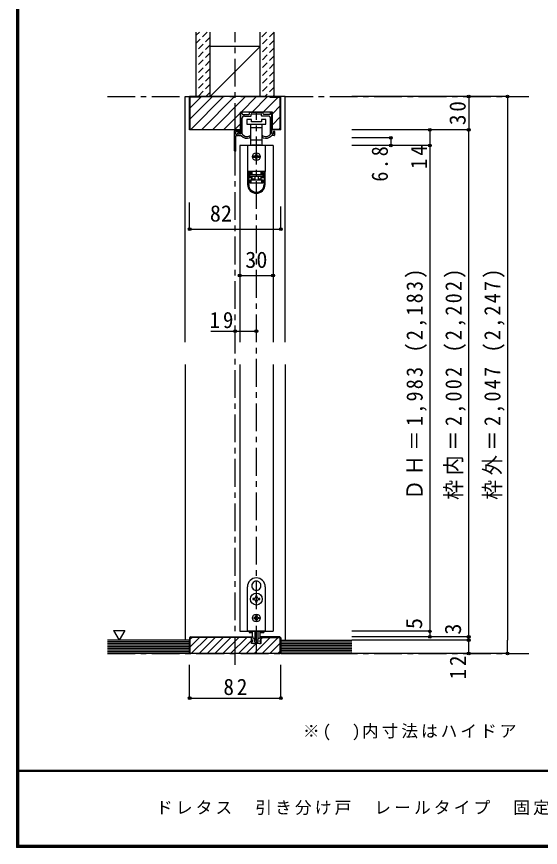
# Model space of a CAD drawing. Units: millimetres at full size, sheet at 1:5; details may follow other scales. Extents: x -973 to 977, y -718 to 696.
# Drawn here: x -973 to -502, y -701 to 46 of the extents above; entities that cross this region are included whole.
import ezdxf
from ezdxf.enums import TextEntityAlignment as Align

# ---------------------------------------------------------------- set-up
doc = ezdxf.new("R2010")
doc.units = ezdxf.units.MM
doc.header["$LTSCALE"] = 5
doc.header["$PDMODE"] = 32
doc.header["$PDSIZE"] = 2.5
doc.linetypes.add('CHAIN1', pattern=[8, 5, -1, 1, -1])
doc.linetypes.add('DASHED1', pattern=[1.8, 1.2, -0.6])
for name, color, linetype in [('0-1_通り芯', 4, 'CHAIN1'), ('0-2_柱', 3, 'Continuous'), ('0-3_仕上げ', 2, 'Continuous'), ('0-4_枠', 3, 'Continuous'), ('0-6_扉', 6, 'Continuous'), ('0-7_金物', 7, 'Continuous'), ('0-A_文字', 7, 'Continuous'), ('0-B_寸法', 7, 'Continuous'), ('0-C_ハッチ', 4, 'DASHED1'), ('F-1_枠', 6, 'Continuous'), ('F-A_文字', 7, 'Continuous')]:
    doc.layers.add(name, color=color, linetype=linetype)
doc.styles.add('ＭＳ ゴシック', font='')
doc.styles.get('ＭＳ ゴシック').set_extended_font_data('MS Gothic')

msp = doc.modelspace()

# ---------------------------------------------------------------- linework, layer by layer
at = {"layer": '0-1_通り芯'}
for p, q in [((-776.68, -536.5), (-776.68, 32.5)), ((-891.68, -25.5), (-512.68, -25.5)), ((-757.68, -526.5), (-757.68, -39.5)), ((-891.68, -526.5), (-512.68, -526.5))]:
    msp.add_line(p, q, dxfattribs=at)
at = {"layer": '0-2_柱', "color": 7}
msp.add_line((-754.18, 19.5), (-799.18, -25.5), dxfattribs=at)
at = {"layer": '0-2_柱'}
for p, q in [((-754.18, 19.5), (-799.18, 19.5)), ((-754.18, -25.5), (-799.18, -25.5))]:
    msp.add_line(p, q, dxfattribs=at)
at = {"layer": '0-3_仕上げ'}
for p, q in [((-811.68, -25.5), (-811.68, 32.5)), ((-799.18, -25.5), (-799.18, 32.5)), ((-754.18, -25.5), (-754.18, 32.5)), ((-741.68, -25.5), (-741.68, 32.5)), ((-817.68, -514.5), (-891.68, -514.5)), ((-817.68, -526.5), (-817.68, -514.5)), ((-735.68, -514.5), (-671.68, -514.5)), ((-735.68, -526.5), (-735.68, -514.5)), ((-817.68, -526.5), (-891.68, -526.5)), ((-735.68, -526.5), (-671.68, -526.5))]:
    msp.add_line(p, q, dxfattribs=at)
at = {"layer": '0-3_仕上げ', "color": 7}
for p, q in [((-817.68, -516), (-891.68, -516)), ((-817.68, -517.5), (-891.68, -517.5)), ((-817.68, -519), (-891.68, -519)), ((-817.68, -520.5), (-891.68, -520.5)), ((-817.68, -522), (-891.68, -522)), ((-735.68, -516), (-671.68, -516)), ((-735.68, -517.5), (-671.68, -517.5)), ((-735.68, -519), (-671.68, -519)), ((-735.68, -520.5), (-671.68, -520.5)), ((-735.68, -522), (-671.68, -522)), ((-817.68, -523.5), (-891.68, -523.5)), ((-817.68, -525), (-891.68, -525)), ((-735.68, -523.5), (-671.68, -523.5)), ((-735.68, -525), (-671.68, -525))]:
    msp.add_line(p, q, dxfattribs=at)
at = {"layer": '0-4_枠', "color": 4}
for p, q in [((-821.68, -25.5), (-817.68, -25.5)), ((-821.68, -246.5), (-821.68, -25.5)), ((-821.68, -266.5), (-821.68, -514.5)), ((-731.68, -266.5), (-731.68, -514.5))]:
    msp.add_line(p, q, dxfattribs=at)
at = {"layer": '0-4_枠'}
for p, q in [((-735.68, -25.5), (-817.68, -25.5)), ((-817.68, -55.5), (-817.68, -25.5)), ((-807.68, -26), (-817.18, -26)), ((-817.18, -55), (-817.18, -26)), ((-807.68, -26), (-807.68, -25.5)), ((-745.68, -26), (-745.68, -25.5)), ((-745.68, -26), (-736.18, -26)), ((-736.18, -55), (-736.18, -26)), ((-735.68, -55.5), (-735.68, -25.5)), ((-772.08, -55.5), (-772.08, -39.5)), ((-772.08, -55.5), (-817.68, -55.5)), ((-817.18, -55), (-772.08, -55)), ((-736.18, -55), (-743.28, -55)), ((-735.68, -55.5), (-743.28, -55.5)), ((-816.473, -512), (-817.18, -512.707)), ((-817.18, -526.5), (-817.18, -512.707)), ((-816.68, -511.5), (-762.08, -511.5)), ((-762.08, -512), (-816.473, -512)), ((-753.28, -517.5), (-753.28, -511.5)), ((-753.28, -512), (-736.887, -512)), ((-735.68, -512.5), (-735.68, -526.5)), ((-735.68, -526.5), (-817.68, -526.5))]:
    msp.add_line(p, q, dxfattribs=at)
at = {"layer": '0-4_枠', "color": 4}
msp.add_lwpolyline([(-731.68, -246.5), (-731.68, -25.5), (-735.68, -25.5)], dxfattribs=at)
at = {"layer": '0-4_枠'}
for points in [[(-743.28, -55.5), (-743.28, -39.5), (-772.08, -39.5)], [(-816.68, -511.5), (-817.68, -512.5), (-817.68, -526.5)], [(-753.28, -517.5), (-762.08, -517.5), (-762.08, -511.5)], [(-735.68, -512.5), (-736.68, -511.5), (-753.28, -511.5)], [(-736.18, -526.5), (-736.18, -512.707), (-736.887, -512)]]:
    msp.add_lwpolyline(points, dxfattribs=at)
at = {"layer": '0-6_扉'}
for p, q in [((-742.68, -69.5), (-772.68, -69.5)), ((-772.68, -69.5), (-772.68, -246.5)), ((-742.68, -69.5), (-742.68, -246.5)), ((-772.68, -266.5), (-772.68, -506.5)), ((-742.68, -266.5), (-742.68, -506.5)), ((-772.68, -506.5), (-742.68, -506.5))]:
    msp.add_line(p, q, dxfattribs=at)
at = {"layer": '0-7_金物'}
for p, q in [((-771.68, -58.8), (-771.68, -40)), ((-771.18, -39.5), (-770.98, -39.5)), ((-770.48, -41), (-770.48, -40)), ((-769.98, -41.5), (-764.33, -41.5)), ((-768.48, -43), (-762.63, -43)), ((-763.83, -41), (-763.83, -40)), ((-763.33, -39.5), (-752.03, -39.5)), ((-762.33, -42.7), (-762.33, -41.3)), ((-762.03, -41), (-757.98, -41)), ((-757.98, -41), (-757.68, -40.7)), ((-757.68, -40.7), (-757.38, -41)), ((-757.38, -41), (-753.33, -41)), ((-753.03, -42.7), (-753.03, -41.3)), ((-746.88, -43), (-752.73, -43)), ((-751.53, -41), (-751.53, -40)), ((-745.38, -41.5), (-751.03, -41.5)), ((-744.88, -41), (-744.88, -40)), ((-744.18, -39.5), (-744.38, -39.5)), ((-743.68, -58.8), (-743.68, -40)), ((-770.48, -59.123), (-770.48, -45)), ((-749.18, -46.2), (-753.18, -46.2)), ((-752.43, -53.2), (-752.43, -50.2)), ((-744.88, -59.123), (-744.88, -45)), ((-777.28, -74.2), (-777.28, -56.2)), ((-776.78, -55.7), (-772.18, -55.7)), ((-776.28, -59.2), (-776.28, -57.2)), ((-775.98, -59.5), (-775.18, -59.5)), ((-775.78, -56.7), (-773.18, -56.7)), ((-774.18, -60.2), (-774.18, -57.3)), ((-772.98, -58.8), (-772.98, -57.7)), ((-772.68, -57.2), (-772.68, -58.3)), ((-772.18, -59.3), (-772.48, -59.3)), ((-762.93, -53.2), (-757.68, -53.2)), ((-757.68, -53.2), (-752.43, -53.2)), ((-752.43, -64.8), (-752.43, -53.2)), ((-743.18, -59.3), (-742.88, -59.3)), ((-742.38, -58.8), (-742.38, -57.7)), ((-741.18, -60), (-741.18, -57.3)), ((-776.28, -74.2), (-776.28, -60.8)), ((-775.98, -60.5), (-774.48, -60.5)), ((-773.68, -60.5), (-771.381, -60.5)), ((-763.18, -61.583), (-763.18, -61)), ((-757.68, -64.8), (-762.93, -64.8)), ((-762.93, -64.8), (-762.93, -69.2)), ((-752.43, -64.8), (-757.68, -64.8)), ((-752.43, -69.2), (-752.43, -64.8)), ((-752.18, -61.583), (-752.18, -61)), ((-741.68, -60.5), (-743.979, -60.5)), ((-749.78, -69.5), (-765.58, -69.5)), ((-765.58, -69.5), (-765.58, -92.8)), ((-762.93, -69.2), (-761.68, -69.2)), ((-761.68, -69.2), (-761.68, -69.5)), ((-753.68, -69.2), (-761.68, -69.2)), ((-753.68, -69.2), (-752.43, -69.2)), ((-753.68, -69.5), (-753.68, -69.2)), ((-749.78, -69.5), (-749.78, -92.8)), ((-759.18, -79), (-760.18, -79)), ((-760.18, -80), (-759.18, -80)), ((-758.18, -77), (-758.18, -78)), ((-758.18, -81), (-758.18, -82)), ((-757.18, -78), (-757.18, -77)), ((-757.18, -82), (-757.18, -81)), ((-755.18, -79), (-756.18, -79)), ((-756.18, -80), (-755.18, -80)), ((-749.78, -92.8), (-765.58, -92.8)), ((-765.58, -92.8), (-765.58, -92.9)), ((-764.58, -92.9), (-765.58, -92.9)), ((-765.58, -92.9), (-765.58, -104.6)), ((-761.88, -92.9), (-764.58, -92.9)), ((-764.58, -104.6), (-764.58, -92.9)), ((-763.78, -93.9), (-763.78, -98.6)), ((-763.78, -93.9), (-761.88, -93.9)), ((-763.58, -95), (-763.58, -95.5)), ((-761.68, -95), (-763.58, -95)), ((-763.58, -95.5), (-751.78, -95.5)), ((-763.58, -97.5), (-763.58, -95.5)), ((-762.58, -92.9), (-762.58, -92.8)), ((-761.88, -92.9), (-761.88, -93.9)), ((-761.68, -95), (-761.68, -92.8)), ((-753.68, -92.8), (-753.68, -95)), ((-751.78, -95), (-753.68, -95)), ((-750.78, -92.9), (-753.48, -92.9)), ((-753.48, -93.9), (-753.48, -92.9)), ((-753.48, -94.9), (-753.48, -93.9)), ((-753.48, -93.9), (-751.58, -93.9)), ((-751.58, -94.9), (-753.48, -94.9)), ((-752.78, -92.8), (-752.78, -92.9)), ((-751.78, -95.5), (-751.78, -95)), ((-751.78, -95.5), (-751.78, -97.5)), ((-751.58, -98.6), (-751.58, -93.9)), ((-750.78, -92.9), (-750.78, -104.6)), ((-749.78, -92.9), (-750.78, -92.9)), ((-749.78, -92.8), (-749.78, -92.9)), ((-749.78, -104.6), (-749.78, -92.9)), ((-763.78, -97.6), (-761.88, -97.6)), ((-761.88, -98.6), (-763.78, -98.6)), ((-751.78, -97.5), (-763.58, -97.5)), ((-763.58, -100.5), (-762.58, -100.5)), ((-762.58, -100.5), (-752.78, -100.5)), ((-762.58, -100.5), (-762.58, -103.5)), ((-752.78, -103.5), (-762.58, -103.5)), ((-761.88, -97.6), (-761.88, -98.6)), ((-761.88, -98.6), (-761.88, -100.5)), ((-761.68, -99.5), (-761.68, -97.5)), ((-759.18, -97.5), (-759.18, -100.5)), ((-756.18, -97.5), (-756.18, -100.5)), ((-756.18, -99.5), (-753.68, -99.5)), ((-751.58, -98.6), (-753.48, -98.6)), ((-753.48, -100.5), (-753.48, -98.6)), ((-752.78, -100.5), (-751.78, -100.5)), ((-751.78, -100.5), (-751.78, -103.5)), ((-757.779, -461.351), (-757.68, -461.45)), ((-757.581, -461.351), (-757.68, -461.45)), ((-761.323, -467.489), (-761.188, -467.525)), ((-761.224, -467.66), (-761.188, -467.525)), ((-754.038, -467.489), (-754.173, -467.525)), ((-754.137, -467.66), (-754.173, -467.525)), ((-760.83, -477), (-760.83, -478)), ((-759.88, -477), (-760.83, -477)), ((-760.83, -478), (-759.88, -478)), ((-757.18, -475.3), (-757.18, -474.35)), ((-758.18, -479.7), (-758.18, -480.65)), ((-758.18, -480.65), (-757.18, -480.65)), ((-757.18, -480.65), (-757.18, -479.7)), ((-758.18, -492.1), (-758.18, -492.7)), ((-758.18, -492.1), (-757.18, -492.1)), ((-757.18, -492.1), (-757.18, -492.7)), ((-760.08, -494), (-760.08, -495)), ((-759.48, -494), (-760.08, -494)), ((-760.08, -495), (-759.48, -495)), ((-758.18, -496.3), (-758.18, -496.9)), ((-757.18, -496.9), (-758.18, -496.9)), ((-757.18, -496.3), (-757.18, -496.9)), ((-755.88, -494), (-755.28, -494)), ((-755.28, -495), (-755.88, -495)), ((-755.28, -494), (-755.28, -495)), ((-764.28, -506.5), (-764.28, -507.7)), ((-764.28, -507.7), (-761.148, -507.7)), ((-761.18, -510.921), (-761.18, -506.5)), ((-759.18, -506.5), (-759.18, -514.121)), ((-756.18, -514.121), (-756.18, -506.5)), ((-754.213, -507.7), (-751.08, -507.7)), ((-754.18, -510.921), (-754.18, -506.5)), ((-751.08, -506.5), (-751.08, -507.7)), ((-760.018, -512.912), (-761.284, -511.647)), ((-761.18, -516), (-761.18, -514.736)), ((-759.806, -513), (-759.48, -513)), ((-759.28, -515.7), (-759.28, -513.2)), ((-756.48, -514.421), (-758.88, -514.421)), ((-756.08, -515.7), (-756.08, -513.2)), ((-755.555, -513), (-755.88, -513)), ((-755.342, -512.912), (-754.077, -511.647)), ((-754.18, -516), (-754.18, -514.736)), ((-753.18, -511.5), (-753.723, -511.5)), ((-753.18, -512.5), (-753.18, -511.5)), ((-761.18, -516), (-761.78, -516)), ((-755.38, -517.5), (-759.98, -517.5)), ((-758.98, -516), (-757.98, -516)), ((-757.98, -516), (-757.68, -516.3)), ((-757.68, -516.3), (-757.38, -516)), ((-757.38, -516), (-756.38, -516)), ((-755.18, -517.3), (-755.38, -517.5)), ((-754.98, -517.5), (-755.18, -517.3)), ((-754.98, -517.5), (-753.88, -517.5)), ((-754.18, -516), (-753.58, -516)), ((-753.88, -517.5), (-753.394, -516.274))]:
    msp.add_line(p, q, dxfattribs=at)
for points in [[(-766.18, -50.2), (-757.68, -50.2), (-749.18, -50.2), (-749.18, -46.2)], [(-753.18, -46.2), (-753.18, -48.2), (-762.18, -48.2), (-762.18, -46.2), (-766.18, -46.2), (-766.18, -50.2)], [(-762.93, -50.2), (-762.93, -53.2), (-762.93, -64.8)], [(-761.88, -93.9), (-761.88, -94.9), (-763.78, -94.9)], [(-762.58, -103.5), (-763.58, -103.5), (-763.58, -100.5)], [(-761.68, -100.5), (-761.68, -99.5), (-759.18, -99.5)], [(-753.68, -97.5), (-753.68, -99.5), (-753.68, -100.5)], [(-753.48, -98.6), (-753.48, -97.6), (-751.58, -97.6)], [(-751.78, -103.5), (-752.78, -103.5), (-752.78, -100.5)], [(-749.68, -466.5), (-749.68, -506.5), (-765.68, -506.5), (-765.68, -466.5)], [(-757.18, -474.35), (-758.18, -474.35), (-758.18, -475.3)], [(-755.48, -478), (-754.53, -478), (-754.53, -477), (-755.48, -477)], [(-762.18, -512.5), (-762.18, -511.5), (-761.637, -511.5)], [(-760.38, -517.5), (-761.48, -517.5), (-761.966, -516.274)], [(-760.38, -517.5), (-760.18, -517.3), (-759.98, -517.5)]]:
    msp.add_lwpolyline(points, dxfattribs=at)
for centre, radius in [((-757.68, -79.5), 3.5), ((-757.68, -477.5), 5.35), ((-757.68, -494.5), 3.5)]:
    msp.add_circle(centre, radius, dxfattribs=at)
for centre, radius, start, end in [((-771.18, -40), 0.5, 90, 180), ((-770.98, -40), 0.5, 0, 90), ((-769.98, -41), 0.5, 180, 270), ((-768.48, -45), 2, 90, 180), ((-764.33, -41), 0.5, 270, 0), ((-763.33, -40), 0.5, 90, 180), ((-762.63, -42.7), 0.3, 270, 0), ((-762.03, -41.3), 0.3, 90, 180), ((-753.33, -41.3), 0.3, 0, 90), ((-752.73, -42.7), 0.3, 180, 270), ((-752.03, -40), 0.5, 0, 90), ((-751.03, -41), 0.5, 180, 270), ((-746.88, -45), 2, 0, 90), ((-745.38, -41), 0.5, 270, 0), ((-744.38, -40), 0.5, 90, 180), ((-744.18, -40), 0.5, 0, 90), ((-776.78, -56.2), 0.5, 90, 180), ((-775.78, -57.2), 0.5, 90, 180), ((-775.98, -59.2), 0.3, 180, 270), ((-774.68, -59.5), 0.5, 0, 180), ((-773.58, -57.3), 0.6, 0, 180), ((-773.18, -57.2), 0.5, 0, 90), ((-772.98, -57.5), 0.2, 270, 90), ((-772.48, -58.8), 0.5, 180, 270), ((-772.68, -58.5), 0.2, 90, 270), ((-772.18, -58.7), 0.5, 180, 0), ((-772.18, -56.2), 0.5, 0, 90), ((-772.18, -58.8), 0.5, 270, 0), ((-770.18, -59.123), 0.3, 180, 213.92311), ((-766.28, -56.5), 5, 213.92311, 301.89079), ((-749.08, -56.5), 5, 238.10921, 326.07689), ((-745.18, -59.123), 0.3, 326.07689, 0), ((-743.18, -58.8), 0.5, 180, 270), ((-742.88, -58.8), 0.5, 270, 0), ((-742.38, -57.5), 0.2, 90, 270), ((-741.78, -57.3), 0.6, 0, 180), ((-775.98, -60.8), 0.3, 90, 180), ((-774.48, -60.2), 0.3, 270, 0), ((-773.68, -60), 0.5, 180, 270.00019), ((-769.68, -59.448), 2, 211.73927, 220.92587), ((-766.28, -56.5), 6.5, 220.92587, 292.44644), ((-764.18, -61.583), 1, 292.44644, 0), ((-763.48, -61), 0.3, 0, 121.89079), ((-751.88, -61), 0.3, 58.10921, 180), ((-751.18, -61.583), 1, 180, 247.55356), ((-749.08, -56.5), 6.5, 247.55356, 319.07413), ((-745.68, -59.448), 2, 319.07413, 328.26073), ((-741.68, -60), 0.5, 269.99981, 0), ((-776.78, -74.2), 0.5, 180, 0), ((-760.18, -79.5), 0.5, 90, 180), ((-760.18, -79.5), 0.5, 180, 270), ((-759.18, -78), 1, 270, 0), ((-759.18, -81), 1, 0, 90), ((-757.68, -77), 0.5, 90, 180), ((-757.68, -82), 0.5, 180, 270), ((-757.68, -77), 0.5, 0, 90), ((-757.68, -82), 0.5, 270, 0), ((-756.18, -78), 1, 180, 270), ((-756.18, -81), 1, 90, 180), ((-755.18, -79.5), 0.5, 0, 90), ((-755.18, -79.5), 0.5, 270, 0), ((-757.68, -104.6), 7.9, 180, 0), ((-757.68, -104.6), 6.9, 180, 0), ((-757.68, -466.5), 8, 0, 180), ((-757.68, -465.5), 4.15, 91.3645, 208.6355), ((-757.68, -465.5), 4.15, 331.3645, 88.6355), ((-757.68, -465.5), 4.15, 211.3645, 328.6355), ((-759.88, -475.3), 1.7, 270, 0), ((-759.88, -479.7), 1.7, 0, 90), ((-755.48, -475.3), 1.7, 180, 270), ((-755.48, -479.7), 1.7, 90, 180), ((-759.48, -492.7), 1.3, 270, 0), ((-755.88, -492.7), 1.3, 180, 270), ((-759.48, -496.3), 1.3, 0, 90), ((-755.88, -496.3), 1.3, 90, 180), ((-764.18, -514.736), 3, 0, 48.19), ((-761.637, -512), 0.5, 45, 90), ((-759.18, -510.921), 2, 180, 264.78409), ((-759.806, -512.7), 0.3, 225, 270), ((-759.48, -513.2), 0.2, 0, 90), ((-759.38, -513.112), 0.2, 0, 84.78409), ((-758.88, -514.121), 0.3, 180, 270), ((-756.48, -514.121), 0.3, 270, 0), ((-755.98, -513.112), 0.2, 95.21591, 180), ((-755.88, -513.2), 0.2, 90, 180), ((-756.18, -510.921), 2, 275.21591, 0), ((-755.555, -512.7), 0.3, 270, 315), ((-751.18, -514.736), 3, 131.81, 180), ((-753.723, -512), 0.5, 90, 135), ((-761.78, -516.2), 0.2, 90, 201.616), ((-758.98, -515.7), 0.3, 180, 270), ((-756.38, -515.7), 0.3, 270, 0), ((-753.58, -516.2), 0.2, 338.384, 90)]:
    msp.add_arc(centre, radius, start, end, dxfattribs=at)
at = {"layer": '0-A_文字'}
for p, q in [((-886.116, -505.686), (-876.116, -505.686)), ((-886.116, -505.686), (-881.116, -514.347)), ((-876.116, -505.686), (-881.116, -514.347))]:
    msp.add_line(p, q, dxfattribs=at)
at = {"layer": '0-B_寸法', "color": 4}
for p, q in [((-531.68, -25.5), (-671.68, -25.5)), ((-566.68, -25.5), (-566.68, -55.5)), ((-531.68, -25.5), (-531.68, -514.5)), ((-566.68, -55.5), (-671.68, -55.5)), ((-601.68, -55.5), (-601.68, -69.5)), ((-566.68, -526.5), (-566.68, -55.5)), ((-636.68, -62.7), (-671.68, -62.7)), ((-636.68, -62.7), (-636.68, -69.5)), ((-601.68, -69.5), (-671.68, -69.5)), ((-601.68, -69.5), (-601.68, -506.5)), ((-817.68, -144.804), (-817.68, -120.746)), ((-735.68, -144.804), (-735.68, -124.246)), ((-817.68, -144.804), (-735.68, -144.804)), ((-772.68, -186.5), (-742.68, -186.5)), ((-798.68, -236.5), (-757.68, -236.5)), ((-601.68, -506.5), (-671.68, -506.5)), ((-601.68, -506.5), (-601.68, -511.5)), ((-566.68, -511.5), (-671.68, -511.5)), ((-566.68, -514.5), (-671.68, -514.5)), ((-531.68, -526.5), (-531.68, -514.5)), ((-531.68, -526.5), (-671.68, -526.5)), ((-817.68, -566.5), (-817.68, -536.5)), ((-735.68, -566.5), (-735.68, -536.5)), ((-817.68, -566.5), (-735.68, -566.5))]:
    msp.add_line(p, q, dxfattribs=at)
at = {"layer": '0-B_寸法'}
for p in [(-566.68, -25.5), (-531.68, -25.5), (-601.68, -55.5), (-566.68, -55.5), (-636.68, -62.7), (-636.68, -69.5), (-601.68, -69.5), (-817.68, -144.804), (-735.68, -144.804), (-772.68, -186.5), (-742.68, -186.5), (-776.68, -236.5), (-757.68, -236.5), (-601.68, -506.5), (-601.68, -511.5), (-566.68, -511.5), (-566.68, -514.5), (-566.68, -526.5), (-531.68, -526.5), (-817.68, -566.5), (-735.68, -566.5)]:
    msp.add_point(p, dxfattribs=at)
at = {"layer": '0-C_ハッチ'}
for p, q in [((-801.784, 32.5), (-811.68, 22.603)), ((-808.855, 32.5), (-811.68, 29.674)), ((-741.575, 32.5), (-754.18, 19.895)), ((-748.646, 32.5), (-754.18, 26.966)), ((-799.18, 28.032), (-811.68, 15.532)), ((-741.68, 25.324), (-754.18, 12.824)), ((-799.18, 20.961), (-811.68, 8.461)), ((-741.68, 18.253), (-754.18, 5.753)), ((-799.18, 13.89), (-811.68, 1.39)), ((-741.68, 11.182), (-754.18, -1.318)), ((-799.18, 6.819), (-811.68, -5.681)), ((-741.68, 4.111), (-754.18, -8.389)), ((-799.18, -0.252), (-811.68, -12.752)), ((-799.18, -7.323), (-811.68, -19.823)), ((-741.68, -2.96), (-754.18, -15.46)), ((-799.18, -14.394), (-810.286, -25.5)), ((-741.68, -10.031), (-754.18, -22.531)), ((-799.18, -21.465), (-803.215, -25.5)), ((-741.68, -17.102), (-750.078, -25.5)), ((-741.68, -24.173), (-743.007, -25.5))]:
    msp.add_line(p, q, dxfattribs=at)
at = {"layer": '0-C_ハッチ', "linetype": 'Continuous'}
for p, q in [((-817.18, -35.771), (-806.909, -25.5)), ((-817.18, -45.671), (-797.01, -25.5)), ((-816.61, -55), (-787.11, -25.5)), ((-806.711, -55), (-777.211, -25.5)), ((-796.811, -55), (-767.311, -25.5)), ((-771.412, -39.5), (-757.412, -25.5)), ((-761.512, -39.5), (-747.512, -25.5)), ((-751.613, -39.5), (-738.113, -26)), ((-743.28, -41.067), (-736.18, -33.967)), ((-786.912, -55), (-772.08, -40.169)), ((-743.28, -50.967), (-736.18, -43.867)), ((-777.012, -55), (-772.08, -50.068)), ((-736.18, -53.766), (-737.414, -55)), ((-817.18, -520.401), (-808.779, -512)), ((-817.18, -513.33), (-815.851, -512)), ((-816.208, -526.5), (-801.708, -512)), ((-809.137, -526.5), (-794.637, -512)), ((-802.066, -526.5), (-787.566, -512)), ((-794.995, -526.5), (-780.495, -512)), ((-787.924, -526.5), (-773.424, -512)), ((-780.853, -526.5), (-766.353, -512)), ((-773.782, -526.5), (-762.08, -514.798)), ((-759.64, -526.5), (-745.14, -512)), ((-753.28, -513.069), (-752.211, -512)), ((-752.569, -526.5), (-738.069, -512)), ((-766.711, -526.5), (-757.711, -517.5)), ((-745.498, -526.5), (-736.18, -517.183)), ((-738.427, -526.5), (-736.18, -524.254)), ((-735.784, -526.5), (-735.68, -526.396))]:
    msp.add_line(p, q, dxfattribs=at)
at = {"layer": 'F-1_枠'}
for p, q in [((-973.347, 695.833), (-973.347, -700.833)), ((-972.514, 695.833), (-972.514, -700.833)), ((-971.68, 695.833), (-971.68, -700.833)), ((976.653, -631.667), (-973.347, -631.667)), ((976.653, -632.5), (-973.347, -632.5)), ((976.653, -699.167), (-973.347, -699.167)), ((976.653, -700), (-973.347, -700)), ((976.653, -700.833), (-973.347, -700.833))]:
    msp.add_line(p, q, dxfattribs=at)

# ---------------------------------------------------------------- texts
at = {"layer": '0-A_文字', "insert": (-715.741, -604.63), "char_height": 11, "attachment_point": 7, "style": 'ＭＳ ゴシック'}
msp.add_mtext('\\T1.18;※(\u3000)内寸法はハイドア', dxfattribs=at)
at = {"layer": '0-B_寸法', "style": 'ＭＳ ゴシック'}
for s, p in [('82', (-799.524, -142.304)), ('30', (-767.68, -184))]:
    msp.add_text(s, height=14.66, dxfattribs=at).set_placement(p, align=Align.BOTTOM_LEFT)
for s, p in [('5', (-604.18, -504.5)), ('3', (-569.18, -509.5))]:
    msp.add_text(s, height=14.66, rotation=90, dxfattribs=at).set_placement(p, align=Align.BOTTOM_LEFT)
at = {"layer": '0-B_寸法', "char_height": 14.66, "attachment_point": 7, "rotation": 90, "style": 'ＭＳ ゴシック'}
for s, insert in [('\\T1.27;\\W0.95;30', (-569.18, -51.125)), ('\\T1.27;\\W0.9;6.8', (-639.18, -102)), ('\\T1.27;\\W0.95;14', (-604.18, -90.75)), ('\\T1.23;\\W0.9;ＤＨ＝1,983\\~(2,183)', (-604.18, -388.25)), ('\\T1.23;\\W0.9;枠内＝2,002\\~(2,202)', (-569.18, -388.25)), ('\\T1.23;\\W0.9;枠外＝2,047\\~(2,247)', (-534.18, -388.25)), ('\\T1.27;\\W0.95;12', (-569.18, -549.75))]:
    msp.add_mtext(s, dxfattribs=dict(at, insert=insert))
at = {"layer": '0-B_寸法', "char_height": 14.66, "attachment_point": 7, "style": 'ＭＳ ゴシック'}
for s, insert in [('\\T1.27;\\W0.95;19', (-799.805, -234)), ('\\T1.27;\\W0.95;82', (-787.305, -564))]:
    msp.add_mtext(s, dxfattribs=dict(at, insert=insert))
at = {"layer": 'F-A_文字', "insert": (-847.938, -673.333), "char_height": 11, "attachment_point": 7, "style": 'ＭＳ ゴシック'}
msp.add_mtext('\\T1.19;ドレタス\u3000引き分け戸\u3000レールタイプ\u3000固定枠90巾\u3000敷居N型／床直付けレール\u3000枠外W3,234', dxfattribs=at)

doc.saveas('drawing.dxf')
